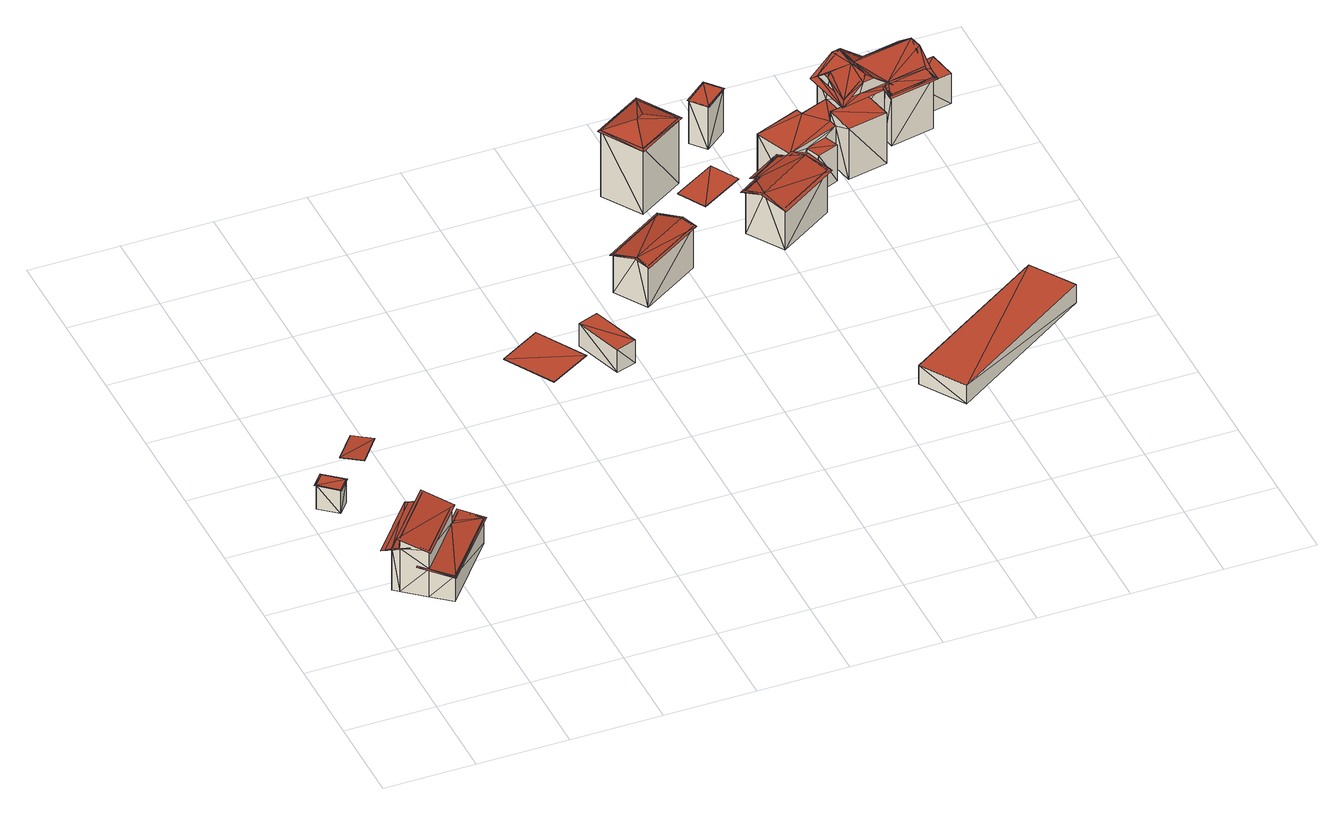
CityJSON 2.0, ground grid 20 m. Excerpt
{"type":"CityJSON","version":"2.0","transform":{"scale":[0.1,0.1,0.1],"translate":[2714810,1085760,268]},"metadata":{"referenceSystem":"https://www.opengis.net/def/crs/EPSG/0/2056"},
"CityObjects":{
"building1":{"type":"Building","attributes":{"DATUM_AENDERUNG":20190923,"DATUM_ERSTELLUNG":20190923,"ERSTELLUNG_JAHR":2018,"ERSTELLUNG_MONAT":6,"GRUND_AENDERUNG":"Verbessert","HERKUNFT":"swisstopo","HERKUNFT_JAHR":2018,"HERKUNFT_MONAT":6,"OBJEKTART":"Gebaeude Einzelhaus","ORIGINAL_HERKUNFT":"swisstopo","REVISION_JAHR":2018,"REVISION_MONAT":6},"geometry":[{"type":"MultiSurface","lod":"3","boundaries":[[[0,1,2]],[[3,2,4]],[[0,2,3]],[[5,6,1]],[[5,1,0]],[[7,4,6]],[[7,6,5]],[[7,3,4]],[[4,2,1]],[[4,1,6]],[[8,0,3]],[[8,3,9]],[[10,5,0]],[[10,0,8]],[[11,7,5]],[[11,5,10]],[[11,3,7]],[[11,9,3]],[[10,8,9]],[[11,10,9]]],"semantics":{"surfaces":[{"type":"RoofSurface"},{"type":"WallSurface"},{"type":"GroundSurface"}],"values":[0,0,0,0,0,0,0,0,0,0,1,1,1,1,1,1,1,1,2,2]}}]},
"building2":{"type":"Building","attributes":{"DATUM_AENDERUNG":20160406,"DATUM_ERSTELLUNG":20160406,"ERSTELLUNG_JAHR":2016,"ERSTELLUNG_MONAT":4,"GRUND_AENDERUNG":"Verbessert","HERKUNFT_JAHR":2015,"HERKUNFT_MONAT":6,"OBJEKTART":"Gebaeude Einzelhaus","REVISION_JAHR":2016,"REVISION_MONAT":4},"children":["building2-1","building2-2","building2-3"]},
"building2-1":{"type":"BuildingPart","attributes":{"DATUM_AENDERUNG":20160418,"DATUM_ERSTELLUNG":20160406,"ERSTELLUNG_JAHR":2016,"ERSTELLUNG_MONAT":4,"GRUND_AENDERUNG":"Verbessert","HERKUNFT":"swisstopo","HERKUNFT_JAHR":2015,"HERKUNFT_MONAT":6,"OBJEKTART":"Gebaeude Einzelhaus","ORIGINAL_HERKUNFT":"swisstopo","REVISION_JAHR":2015,"REVISION_MONAT":6},"parents":["building2"],"geometry":[{"type":"MultiSurface","lod":"3","boundaries":[[[12,13,14]],[[12,14,15]],[[13,16,17]],[[13,17,14]],[[16,18,17]],[[18,19,17]],[[16,13,20]],[[16,20,17]],[[13,14,21]],[[13,21,20]],[[22,21,23]],[[21,14,23]],[[21,22,20]],[[22,24,20]],[[24,25,20]],[[25,17,20]],[[25,24,22]],[[25,22,23]]],"semantics":{"surfaces":[{"type":"RoofSurface"},{"type":"WallSurface"},{"type":"GroundSurface"}],"values":[0,0,0,0,0,0,0,0,0,0,1,1,1,1,1,1,2,2]}}]},
"building2-2":{"type":"BuildingPart","attributes":{"DATUM_AENDERUNG":20160406,"DATUM_ERSTELLUNG":20160406,"ERSTELLUNG_JAHR":2016,"ERSTELLUNG_MONAT":4,"GRUND_AENDERUNG":"Verbessert","HERKUNFT_JAHR":2015,"HERKUNFT_MONAT":6,"OBJEKTART":"Gebaeude Einzelhaus","REVISION_JAHR":2016,"REVISION_MONAT":4},"parents":["building2"],"geometry":[{"type":"MultiSurface","lod":"3","boundaries":[[[26,27,28]],[[26,28,29]],[[27,30,31]],[[27,31,28]],[[30,32,33]],[[30,33,31]],[[33,34,35]],[[33,35,31]],[[33,32,36]],[[33,36,37]],[[33,37,31]],[[32,30,38]],[[32,38,36]],[[30,27,39]],[[30,39,38]],[[27,28,39]],[[36,40,41]],[[36,41,37]],[[41,42,37]],[[42,31,37]],[[43,44,39]],[[43,39,28]],[[39,44,45]],[[39,45,38]],[[38,45,40]],[[38,40,36]],[[40,45,41]],[[45,44,41]],[[44,43,41]],[[43,42,41]]],"semantics":{"surfaces":[{"type":"RoofSurface"},{"type":"WallSurface"},{"type":"GroundSurface"}],"values":[0,0,0,0,0,0,0,0,0,0,0,0,0,0,0,0,1,1,1,1,1,1,1,1,1,1,2,2,2,2]}}]},
"building2-3":{"type":"BuildingPart","attributes":{"DATUM_AENDERUNG":20160406,"DATUM_ERSTELLUNG":20160406,"ERSTELLUNG_JAHR":2016,"ERSTELLUNG_MONAT":4,"GRUND_AENDERUNG":"Verbessert","HERKUNFT_JAHR":2015,"HERKUNFT_MONAT":6,"OBJEKTART":"Gebaeude Einzelhaus","REVISION_JAHR":2016,"REVISION_MONAT":4},"parents":["building2"],"geometry":[{"type":"MultiSurface","lod":"3","boundaries":[[[46,47,48]],[[46,48,49]],[[50,48,47]],[[51,47,46]],[[50,47,51]],[[52,49,48]],[[52,48,50]],[[53,46,49]],[[52,53,49]],[[51,46,53]],[[51,53,14]],[[53,31,14]],[[31,42,54]],[[31,54,23]],[[31,23,14]],[[50,51,55]],[[50,55,17]],[[51,14,55]],[[55,25,17]],[[50,17,52]],[[17,25,28]],[[17,28,52]],[[25,43,28]],[[52,28,31]],[[52,31,53]],[[23,54,25]],[[54,42,43]],[[54,43,25]]],"semantics":{"surfaces":[{"type":"RoofSurface"},{"type":"WallSurface"},{"type":"GroundSurface"}],"values":[0,0,0,0,0,0,0,0,0,0,1,1,1,1,1,1,1,1,1,1,1,1,1,1,1,2,2,2]}}]},
"building3":{"type":"Building","attributes":{"DATUM_AENDERUNG":20190923,"DATUM_ERSTELLUNG":20190923,"ERSTELLUNG_JAHR":2018,"ERSTELLUNG_MONAT":6,"GRUND_AENDERUNG":"Verbessert","HERKUNFT":"swisstopo","HERKUNFT_JAHR":2018,"HERKUNFT_MONAT":6,"OBJEKTART":"Offenes Gebaeude","ORIGINAL_HERKUNFT":"swisstopo","REVISION_JAHR":2018,"REVISION_MONAT":6},"geometry":[{"type":"MultiSurface","lod":"3","boundaries":[[[56,57,58]],[[56,58,59]],[[60,58,57]],[[60,57,61]],[[62,59,58]],[[62,58,60]],[[63,56,59]],[[63,59,62]],[[63,57,56]],[[63,61,57]],[[63,60,61]],[[63,62,60]]],"semantics":{"surfaces":[{"type":"RoofSurface"},{"type":"WallSurface"},{"type":"GroundSurface"}],"values":[0,0,1,1,1,1,1,1,1,1,2,2]}}]},
"building4":{"type":"Building","attributes":{"DATUM_AENDERUNG":20160520,"DATUM_ERSTELLUNG":20160406,"ERSTELLUNG_JAHR":2016,"ERSTELLUNG_MONAT":4,"GRUND_AENDERUNG":"Verbessert","HERKUNFT":"swisstopo","HERKUNFT_JAHR":2015,"HERKUNFT_MONAT":6,"OBJEKTART":"Flugdach","ORIGINAL_HERKUNFT":"swisstopo","REVISION_JAHR":2015,"REVISION_MONAT":6},"geometry":[{"type":"MultiSurface","lod":"3","boundaries":[[[64,65,66]],[[64,66,67]],[[67,68,69]],[[67,69,64]],[[64,69,70]],[[64,70,65]],[[65,70,71]],[[65,71,66]],[[66,71,68]],[[66,68,67]],[[69,68,71]],[[70,69,71]]],"semantics":{"surfaces":[{"type":"RoofSurface"},{"type":"WallSurface"},{"type":"GroundSurface"}],"values":[0,0,1,1,1,1,1,1,1,1,2,2]}}]},
"building5":{"type":"Building","attributes":{"DATUM_AENDERUNG":20160406,"DATUM_ERSTELLUNG":20160406,"ERSTELLUNG_JAHR":2016,"ERSTELLUNG_MONAT":4,"GRUND_AENDERUNG":"Verbessert","HERKUNFT_JAHR":2015,"HERKUNFT_MONAT":6,"OBJEKTART":"Gebaeude Einzelhaus","REVISION_JAHR":2016,"REVISION_MONAT":4},"geometry":[{"type":"MultiSurface","lod":"3","boundaries":[[[72,73,74]],[[72,74,75]],[[74,76,77]],[[74,77,75]],[[75,77,78]],[[75,78,72]],[[72,78,79]],[[72,79,73]],[[73,79,76]],[[73,76,74]],[[76,79,78]],[[76,78,77]]],"semantics":{"surfaces":[{"type":"RoofSurface"},{"type":"WallSurface"},{"type":"GroundSurface"}],"values":[0,0,1,1,1,1,1,1,1,1,2,2]}}]},
"building6":{"type":"Building","attributes":{"DATUM_AENDERUNG":20160406,"DATUM_ERSTELLUNG":20160406,"ERSTELLUNG_JAHR":2016,"ERSTELLUNG_MONAT":4,"GRUND_AENDERUNG":"Verbessert","HERKUNFT_JAHR":2015,"HERKUNFT_MONAT":6,"OBJEKTART":"Gebaeude Einzelhaus","REVISION_JAHR":2016,"REVISION_MONAT":4},"geometry":[{"type":"MultiSurface","lod":"3","boundaries":[[[80,81,82]],[[80,82,83]],[[82,84,83]],[[84,85,83]],[[86,85,84]],[[86,84,82]],[[86,82,87]],[[82,81,87]],[[88,80,83]],[[88,83,85]],[[89,81,80]],[[89,80,88]],[[90,87,81]],[[82,81,89]],[[90,81,82]],[[90,86,87]],[[91,85,86]],[[90,91,86]],[[84,85,91]],[[88,85,84]],[[92,84,91]],[[93,88,84]],[[93,84,92]],[[94,89,88]],[[94,88,93]],[[94,82,89]],[[95,90,82]],[[95,82,94]],[[95,91,90]],[[95,92,91]],[[94,93,92]],[[95,94,92]]],"semantics":{"surfaces":[{"type":"RoofSurface"},{"type":"WallSurface"},{"type":"GroundSurface"}],"values":[0,0,0,0,0,0,0,0,0,0,0,0,0,0,0,0,0,0,0,0,1,1,1,1,1,1,1,1,1,1,2,2]}}]},
"building7":{"type":"Building","attributes":{"DATUM_AENDERUNG":20190923,"DATUM_ERSTELLUNG":20190923,"ERSTELLUNG_JAHR":2018,"ERSTELLUNG_MONAT":6,"GRUND_AENDERUNG":"Verbessert","HERKUNFT":"swisstopo","HERKUNFT_JAHR":2018,"HERKUNFT_MONAT":6,"OBJEKTART":"Gebaeude Einzelhaus","ORIGINAL_HERKUNFT":"swisstopo","REVISION_JAHR":2018,"REVISION_MONAT":6},"geometry":[{"type":"MultiSurface","lod":"3","boundaries":[[[96,97,98]],[[96,98,99]],[[99,100,101]],[[99,101,96]],[[96,101,102]],[[96,102,97]],[[97,102,103]],[[97,103,98]],[[98,103,100]],[[98,100,99]],[[100,103,101]],[[103,102,101]]],"semantics":{"surfaces":[{"type":"RoofSurface"},{"type":"WallSurface"},{"type":"GroundSurface"}],"values":[0,0,1,1,1,1,1,1,1,1,2,2]}}]},
"building8":{"type":"Building","attributes":{"DATUM_AENDERUNG":20160406,"DATUM_ERSTELLUNG":20160406,"ERSTELLUNG_JAHR":2016,"ERSTELLUNG_MONAT":4,"GRUND_AENDERUNG":"Verbessert","HERKUNFT_JAHR":2015,"HERKUNFT_MONAT":6,"OBJEKTART":"Gebaeude Einzelhaus","REVISION_JAHR":2016,"REVISION_MONAT":4},"geometry":[{"type":"MultiSurface","lod":"3","boundaries":[[[104,105,106]],[[104,106,107]],[[108,104,107]],[[108,107,109]],[[110,111,106]],[[110,106,105]],[[110,108,109]],[[110,109,111]],[[106,105,107]],[[105,112,113]],[[105,113,104]],[[105,104,107]],[[104,113,108]],[[110,112,105]],[[109,108,111]],[[108,113,110]],[[108,110,111]],[[113,112,110]],[[114,115,110]],[[114,110,105]],[[110,115,116]],[[110,116,108]],[[116,117,108]],[[117,104,108]],[[104,117,114]],[[104,114,105]],[[117,115,114]],[[117,116,115]]],"semantics":{"surfaces":[{"type":"RoofSurface"},{"type":"WallSurface"},{"type":"GroundSurface"}],"values":[0,0,0,0,0,0,0,0,0,0,0,0,0,0,0,0,0,0,1,1,1,1,1,1,1,1,2,2]}}]},
"building9":{"type":"Building","attributes":{"DATUM_AENDERUNG":20160406,"DATUM_ERSTELLUNG":20160406,"ERSTELLUNG_JAHR":2016,"ERSTELLUNG_MONAT":4,"GRUND_AENDERUNG":"Verbessert","HERKUNFT_JAHR":2015,"HERKUNFT_MONAT":6,"OBJEKTART":"Offenes Gebaeude","REVISION_JAHR":2016,"REVISION_MONAT":4},"geometry":[{"type":"MultiSurface","lod":"3","boundaries":[[[118,119,120]],[[118,120,121]],[[122,120,119]],[[122,119,123]],[[124,121,120]],[[124,120,122]],[[125,118,121]],[[125,121,124]],[[125,119,118]],[[125,123,119]],[[125,122,123]],[[125,124,122]]],"semantics":{"surfaces":[{"type":"RoofSurface"},{"type":"WallSurface"},{"type":"GroundSurface"}],"values":[0,0,1,1,1,1,1,1,1,1,2,2]}}]},
"building10":{"type":"Building","attributes":{"DATUM_AENDERUNG":20160406,"DATUM_ERSTELLUNG":20160406,"ERSTELLUNG_JAHR":2016,"ERSTELLUNG_MONAT":4,"GRUND_AENDERUNG":"Verbessert","HERKUNFT_JAHR":2015,"HERKUNFT_MONAT":6,"OBJEKTART":"Gebaeude Einzelhaus","REVISION_JAHR":2016,"REVISION_MONAT":4},"geometry":[{"type":"MultiSurface","lod":"3","boundaries":[[[126,127,128]],[[126,128,129]],[[127,130,131]],[[127,131,128]],[[130,132,131]],[[131,133,134]],[[131,134,128]],[[133,135,134]],[[136,137,134]],[[136,134,135]],[[137,129,128]],[[137,128,134]],[[134,138,135]],[[138,139,137]],[[138,137,136]],[[138,136,135]],[[139,128,129]],[[139,129,137]],[[128,140,129]],[[140,141,127]],[[140,127,126]],[[140,126,129]],[[141,142,127]],[[142,143,127]],[[143,144,130]],[[143,130,127]],[[144,145,131]],[[144,131,132]],[[144,132,130]],[[145,146,131]],[[146,134,135]],[[146,135,133]],[[146,133,131]],[[147,143,142]],[[148,143,147]],[[148,144,143]],[[149,144,148]],[[150,145,144]],[[150,144,149]],[[150,146,145]],[[151,146,150]],[[151,134,146]],[[152,138,134]],[[152,134,151]],[[152,139,138]],[[153,139,152]],[[153,128,139]],[[154,140,128]],[[154,128,153]],[[155,141,140]],[[155,140,154]],[[155,142,141]],[[155,147,142]],[[150,148,147]],[[155,150,147]],[[150,149,148]],[[152,151,150]],[[153,152,150]],[[155,153,150]],[[155,154,153]]],"semantics":{"surfaces":[{"type":"RoofSurface"},{"type":"WallSurface"},{"type":"GroundSurface"}],"values":[0,0,0,0,0,0,0,0,0,0,0,0,0,0,0,0,0,0,0,0,0,0,0,0,0,0,0,0,0,0,0,0,0,1,1,1,1,1,1,1,1,1,1,1,1,1,1,1,1,1,1,1,1,2,2,2,2,2,2,2]}}]},
"building11":{"type":"Building","attributes":{"DATUM_AENDERUNG":20160406,"DATUM_ERSTELLUNG":20160406,"ERSTELLUNG_JAHR":2016,"ERSTELLUNG_MONAT":4,"GRUND_AENDERUNG":"Verbessert","HERKUNFT_JAHR":2015,"HERKUNFT_MONAT":6,"OBJEKTART":"Gebaeude Einzelhaus","REVISION_JAHR":2016,"REVISION_MONAT":4},"geometry":[{"type":"MultiSurface","lod":"3","boundaries":[[[156,157,158]],[[156,158,159]],[[160,158,157]],[[161,157,156]],[[160,157,161]],[[162,159,158]],[[162,158,160]],[[163,156,159]],[[163,159,162]],[[163,161,156]],[[164,160,161]],[[164,161,165]],[[166,162,160]],[[166,160,164]],[[167,163,162]],[[167,162,166]],[[167,161,163]],[[167,165,161]],[[166,164,165]],[[167,166,165]]],"semantics":{"surfaces":[{"type":"RoofSurface"},{"type":"WallSurface"},{"type":"GroundSurface"}],"values":[0,0,0,0,0,0,0,0,0,0,1,1,1,1,1,1,1,1,2,2]}}]},
"building12":{"type":"Building","attributes":{"DATUM_AENDERUNG":20160406,"DATUM_ERSTELLUNG":20160406,"ERSTELLUNG_JAHR":2016,"ERSTELLUNG_MONAT":4,"GRUND_AENDERUNG":"Verbessert","HERKUNFT_JAHR":2015,"HERKUNFT_MONAT":6,"OBJEKTART":"Gebaeude Einzelhaus","REVISION_JAHR":2016,"REVISION_MONAT":4},"children":["building12-1","building12-2","building12-3","building12-4","building12-5","building12-6","building12-7"]},
"building12-1":{"type":"BuildingPart","attributes":{"DATUM_AENDERUNG":20160406,"DATUM_ERSTELLUNG":20160406,"ERSTELLUNG_JAHR":2016,"ERSTELLUNG_MONAT":4,"GRUND_AENDERUNG":"Verbessert","HERKUNFT_JAHR":2015,"HERKUNFT_MONAT":6,"OBJEKTART":"Gebaeude Einzelhaus","REVISION_JAHR":2016,"REVISION_MONAT":4},"parents":["building12"],"geometry":[{"type":"MultiSurface","lod":"3","boundaries":[[[168,169,170]],[[168,170,171]],[[168,171,172]],[[169,173,170]],[[173,174,175]],[[173,175,176]],[[173,176,170]],[[176,177,170]],[[169,178,179]],[[169,179,173]],[[173,179,180]],[[173,180,174]],[[174,180,181]],[[174,181,175]],[[175,181,182]],[[175,182,176]],[[183,177,184]],[[183,184,185]],[[177,176,186]],[[177,186,184]],[[176,182,186]],[[182,187,186]],[[172,171,188]],[[172,188,189]],[[181,180,179]],[[181,179,187]],[[181,187,182]],[[179,178,190]],[[179,190,183]],[[179,183,185]],[[179,185,187]],[[190,191,192]],[[190,192,183]],[[191,189,188]],[[191,188,192]]],"semantics":{"surfaces":[{"type":"RoofSurface"},{"type":"WallSurface"},{"type":"GroundSurface"}],"values":[0,0,0,0,0,0,0,0,1,1,1,1,1,1,1,1,1,1,1,1,1,1,1,1,2,2,2,2,2,2,2,2,2,2,2]}}]},
"building12-2":{"type":"BuildingPart","attributes":{"DATUM_AENDERUNG":20160406,"DATUM_ERSTELLUNG":20160406,"ERSTELLUNG_JAHR":2016,"ERSTELLUNG_MONAT":4,"GRUND_AENDERUNG":"Verbessert","HERKUNFT_JAHR":2015,"HERKUNFT_MONAT":6,"OBJEKTART":"Gebaeude Einzelhaus","REVISION_JAHR":2016,"REVISION_MONAT":4},"parents":["building12"],"geometry":[{"type":"MultiSurface","lod":"3","boundaries":[[[193,194,195]],[[194,196,195]],[[197,193,195]],[[197,195,198]],[[193,197,199]],[[193,199,194]],[[200,196,194]],[[200,194,199]],[[200,199,198]],[[199,197,198]]],"semantics":{"surfaces":[{"type":"RoofSurface"},{"type":"WallSurface"},{"type":"GroundSurface"}],"values":[0,0,1,1,1,1,1,1,2,2]}}]},
"building12-3":{"type":"BuildingPart","attributes":{"DATUM_AENDERUNG":20160406,"DATUM_ERSTELLUNG":20160406,"ERSTELLUNG_JAHR":2016,"ERSTELLUNG_MONAT":4,"GRUND_AENDERUNG":"Verbessert","HERKUNFT_JAHR":2015,"HERKUNFT_MONAT":6,"OBJEKTART":"Gebaeude Einzelhaus","REVISION_JAHR":2016,"REVISION_MONAT":4},"parents":["building12"],"geometry":[{"type":"MultiSurface","lod":"3","boundaries":[[[201,202,203]],[[201,204,205]],[[206,204,201]],[[201,203,206]],[[202,207,203]],[[207,208,209]],[[207,209,203]],[[208,210,206]],[[206,209,208]],[[210,204,206]],[[211,210,208]],[[211,212,213]],[[211,213,214]],[[211,214,210]],[[212,215,213]],[[214,216,217]],[[214,217,204]],[[214,204,210]],[[216,218,219]],[[216,219,217]],[[217,205,204]],[[201,205,217]],[[201,204,203]],[[209,210,208]],[[210,213,211]],[[204,217,216]],[[203,204,216]],[[213,210,220]],[[210,209,220]]],"semantics":{"surfaces":[{"type":"RoofSurface"},{"type":"WallSurface"}],"values":[0,0,0,0,0,0,0,0,0,0,0,0,0,0,0,0,0,0,0,0,0,0,0,0,0,0,1,1,1]}}]},
"building12-4":{"type":"BuildingPart","attributes":{"DATUM_AENDERUNG":20160406,"DATUM_ERSTELLUNG":20160406,"ERSTELLUNG_JAHR":2016,"ERSTELLUNG_MONAT":4,"GRUND_AENDERUNG":"Verbessert","HERKUNFT_JAHR":2015,"HERKUNFT_MONAT":6,"OBJEKTART":"Gebaeude Einzelhaus","REVISION_JAHR":2016,"REVISION_MONAT":4},"parents":["building12"],"geometry":[{"type":"MultiSurface","lod":"3","boundaries":[[[221,222,223]],[[221,223,224]],[[224,225,171]],[[224,171,221]],[[225,188,171]],[[171,170,221]],[[222,221,177]],[[222,177,226]],[[221,170,177]],[[177,183,226]],[[222,226,227]],[[222,227,223]],[[223,227,225]],[[223,225,224]],[[227,226,183]],[[227,183,192]],[[227,192,225]],[[192,188,225]]],"semantics":{"surfaces":[{"type":"RoofSurface"},{"type":"WallSurface"},{"type":"GroundSurface"}],"values":[0,0,1,1,1,1,1,1,1,1,1,1,1,1,2,2,2,2]}}]},
"building12-5":{"type":"BuildingPart","attributes":{"DATUM_AENDERUNG":20160406,"DATUM_ERSTELLUNG":20160406,"ERSTELLUNG_JAHR":2016,"ERSTELLUNG_MONAT":4,"GRUND_AENDERUNG":"Verbessert","HERKUNFT_JAHR":2015,"HERKUNFT_MONAT":6,"OBJEKTART":"Gebaeude Einzelhaus","REVISION_JAHR":2016,"REVISION_MONAT":4},"parents":["building12"],"geometry":[{"type":"MultiSurface","lod":"3","boundaries":[[[228,229,219]],[[228,219,216]],[[228,216,230]],[[228,230,231]],[[219,202,203]],[[219,203,216]],[[202,232,203]],[[232,233,234]],[[232,234,203]],[[234,206,203]],[[216,214,230]],[[235,233,232]],[[209,206,234]],[[209,234,235]],[[209,235,207]],[[209,207,220]],[[234,233,235]],[[207,236,220]],[[236,237,220]],[[237,238,213]],[[237,213,220]],[[238,239,240]],[[238,240,241]],[[238,241,213]],[[241,231,230]],[[241,230,213]],[[230,214,213]],[[228,231,241]],[[219,229,242]],[[219,242,216]],[[229,228,242]],[[228,230,242]],[[240,238,243]],[[240,243,241]],[[238,213,243]],[[243,230,241]],[[243,213,215]],[[243,215,244]],[[213,220,245]],[[213,245,215]],[[220,209,168]],[[220,168,172]],[[220,172,245]],[[172,189,246]],[[172,246,245]],[[242,230,247]],[[242,247,196]],[[242,196,248]],[[230,243,247]],[[243,244,247]],[[247,249,195]],[[247,195,196]],[[249,198,195]],[[196,200,248]],[[242,248,216]],[[248,250,216]],[[250,203,216]],[[250,178,169]],[[250,169,203]],[[169,168,209]],[[169,209,234]],[[169,234,203]],[[250,248,246]],[[250,246,178]],[[248,200,246]],[[200,198,246]],[[198,249,246]],[[249,251,246]],[[246,189,178]],[[189,191,178]],[[191,190,178]]],"semantics":{"surfaces":[{"type":"RoofSurface"},{"type":"WallSurface"},{"type":"GroundSurface"}],"values":[0,0,0,0,0,0,0,0,0,0,0,0,0,0,0,0,0,0,0,0,0,0,0,0,0,0,0,0,0,0,0,0,0,0,0,0,1,1,1,1,1,1,1,1,1,1,1,1,1,1,1,1,1,1,1,1,1,1,1,1,1,1,2,2,2,2,2,2,2,2,2]}}]},
"building12-6":{"type":"BuildingPart","attributes":{"DATUM_AENDERUNG":20160406,"DATUM_ERSTELLUNG":20160406,"ERSTELLUNG_JAHR":2016,"ERSTELLUNG_MONAT":4,"GRUND_AENDERUNG":"Verbessert","HERKUNFT_JAHR":2015,"HERKUNFT_MONAT":6,"OBJEKTART":"Gebaeude Einzelhaus","REVISION_JAHR":2016,"REVISION_MONAT":4},"parents":["building12"],"geometry":[{"type":"MultiSurface","lod":"3","boundaries":[[[252,184,186]],[[252,186,253]],[[253,254,255]],[[253,255,252]],[[185,184,252]],[[185,252,255]],[[253,186,187]],[[253,187,254]],[[187,185,255]],[[187,255,254]]],"semantics":{"surfaces":[{"type":"RoofSurface"},{"type":"WallSurface"},{"type":"GroundSurface"}],"values":[0,0,1,1,1,1,1,1,2,2]}}]},
"building12-7":{"type":"BuildingPart","attributes":{"DATUM_AENDERUNG":20160406,"DATUM_ERSTELLUNG":20160406,"ERSTELLUNG_JAHR":2016,"ERSTELLUNG_MONAT":4,"GRUND_AENDERUNG":"Verbessert","HERKUNFT_JAHR":2015,"HERKUNFT_MONAT":6,"OBJEKTART":"Gebaeude Einzelhaus","REVISION_JAHR":2016,"REVISION_MONAT":4},"parents":["building12"],"geometry":[{"type":"MultiSurface","lod":"3","boundaries":[[[256,257,215]],[[256,215,245]],[[256,245,258]],[[257,259,244]],[[257,244,215]],[[259,260,247]],[[259,247,244]],[[257,256,261]],[[257,261,238]],[[257,238,259]],[[256,258,262]],[[256,262,261]],[[258,245,237]],[[258,237,262]],[[238,263,259]],[[263,247,260]],[[263,260,259]],[[261,264,265]],[[261,265,238]],[[265,263,238]],[[263,265,249]],[[263,249,247]],[[262,237,246]],[[262,246,266]],[[237,245,246]],[[262,266,261]],[[266,264,261]],[[264,266,251]],[[264,251,265]],[[266,246,251]],[[251,249,265]]],"semantics":{"surfaces":[{"type":"RoofSurface"},{"type":"WallSurface"},{"type":"GroundSurface"}],"values":[0,0,0,0,0,0,0,0,0,0,0,0,0,0,0,0,0,1,1,1,1,1,1,1,1,1,1,2,2,2,2]}}]}
},
"vertices":[
[33,663,96],[7,636,96],[33,666,96],[73,630,96],[76,630,96],[11,636,96],[50,599,96],[50,603,96],[33,663,37],[73,630,37],[11,636,37],[50,603,37],
[179,437,151],[133,475,133],[159,448,144],[176,433,151],[28,349,133],[60,329,144],[74,311,151],[77,315,151],[48,340,140],[146,458,140],[146,458,36],[159,448,36],[48,340,36],[60,329,36],
[85,302,108],[148,250,99],[107,291,105],[88,306,108],[279,406,99],[205,409,105],[232,446,106],[206,415,106],[190,428,108],[186,424,108],[232,439,105],[207,408,105],[272,406,100],[148,257,100],[232,439,36],[207,408,36],[205,409,36],[107,291,36],[148,257,36],[272,406,36],
[212,409,149],[158,455,170],[53,329,170],[107,284,149],[60,329,168],[159,448,168],[107,291,150],[205,409,150],[190,421,36],[60,330,144],
[170,714,108],[131,746,105],[84,689,105],[124,657,108],[84,689,104],[131,746,104],[124,657,107],[170,714,107],
[502,846,111],[564,739,111],[656,792,111],[593,899,111],[593,899,110],[502,846,110],[564,739,110],[656,792,110],
[773,823,92],[737,931,92],[692,915,92],[729,808,92],[692,915,35],[729,808,35],[773,823,35],[737,931,35],
[812,1044,133],[845,992,151],[849,995,151],[951,1132,133],[980,1077,151],[984,1080,151],[1002,1052,142],[863,964,142],[950,1125,135],[819,1042,135],[864,971,143],[995,1053,143],[995,1053,39],[950,1125,39],[819,1042,39],[864,971,39],
[1399,311,458],[1074,99,458],[1136,4,458],[1461,216,458],[1461,216,412],[1399,311,412],[1074,99,412],[1136,4,412],
[984,1279,178],[1087,1343,178],[1094,1342,176],[982,1272,176],[929,1366,178],[923,1367,176],[1033,1430,178],[1035,1437,176],[1017,1360,197],[1000,1349,197],[1087,1343,13],[1033,1430,13],[929,1366,13],[984,1279,13],
[1051,1121,127],[1145,1177,127],[1110,1237,127],[1016,1181,127],[1110,1237,126],[1145,1177,126],[1016,1181,126],[1051,1121,126],
[1223,1096,230],[1210,1088,230],[1238,1059,243],[1245,1063,243],[1197,1108,222],[1125,1047,226],[1118,1058,222],[1082,1019,226],[1116,980,243],[1109,976,243],[1141,927,226],[1276,1014,226],[1143,937,228],[1266,1016,228],[1221,1086,232],[1208,1077,232],[1205,1083,230],[1195,1098,225],[1129,1055,225],[1135,1045,229],[1092,1017,229],[1205,1083,122],[1195,1098,122],[1129,1055,122],[1135,1045,122],[1092,1017,122],[1143,937,122],[1266,1016,122],[1221,1086,122],[1208,1077,122],
[1188,1428,111],[1240,1472,111],[1209,1509,111],[1157,1466,111],[1209,1506,111],[1237,1472,111],[1160,1465,111],[1188,1432,111],[1209,1506,3],[1237,1472,3],[1160,1465,3],[1188,1432,3],
[1406,1262,147],[1394,1322,147],[1373,1254,147],[1456,1271,147],[1455,1272,147],[1331,1297,147],[1326,1311,147],[1225,1272,147],[1258,1187,147],[1377,1234,147],[1394,1322,44],[1331,1297,44],[1326,1311,44],[1225,1272,44],[1258,1187,44],[1377,1234,44],[1350,1223,135],[1350,1223,44],[1302,1205,135],[1302,1205,44],[1456,1271,44],[1455,1272,44],[1406,1262,44],[1444,1270,44],[1458,1265,44],
[1666,1334,119],[1654,1397,119],[1590,1319,119],[1578,1382,119],[1666,1334,44],[1590,1319,44],[1654,1397,44],[1578,1382,44],
[1428,1372,218],[1376,1362,175],[1388,1354,183],[1439,1364,225],[1439,1367,225],[1445,1318,223],[1398,1250,175],[1447,1260,216],[1406,1262,183],[1457,1272,225],[1471,1265,216],[1517,1274,178],[1509,1282,183],[1452,1319,223],[1511,1283,181],[1491,1374,183],[1446,1376,218],[1501,1376,175],[1499,1386,175],[1444,1270,183],
[1373,1254,170],[1385,1189,170],[1474,1206,170],[1461,1272,170],[1461,1272,44],[1385,1189,44],[1474,1206,44],
[1592,1361,210],[1584,1403,175],[1585,1345,223],[1586,1345,223],[1386,1313,217],[1391,1307,223],[1397,1308,223],[1388,1299,217],[1502,1271,175],[1501,1277,180],[1597,1296,180],[1598,1290,175],[1606,1291,175],[1598,1333,210],[1576,1391,183],[1594,1299,183],[1594,1299,181],[1500,1281,181],[1500,1281,44],[1592,1311,185],[1576,1391,44],[1592,1311,44],[1388,1354,44],[1594,1299,44],
[1362,1192,135],[1314,1173,135],[1314,1173,44],[1362,1192,44],
[1499,1245,170],[1610,1267,170],[1493,1279,181],[1600,1320,187],[1590,1318,187],[1602,1273,173],[1505,1254,173],[1594,1311,185],[1602,1273,44],[1594,1311,44],[1505,1254,44]
]}
